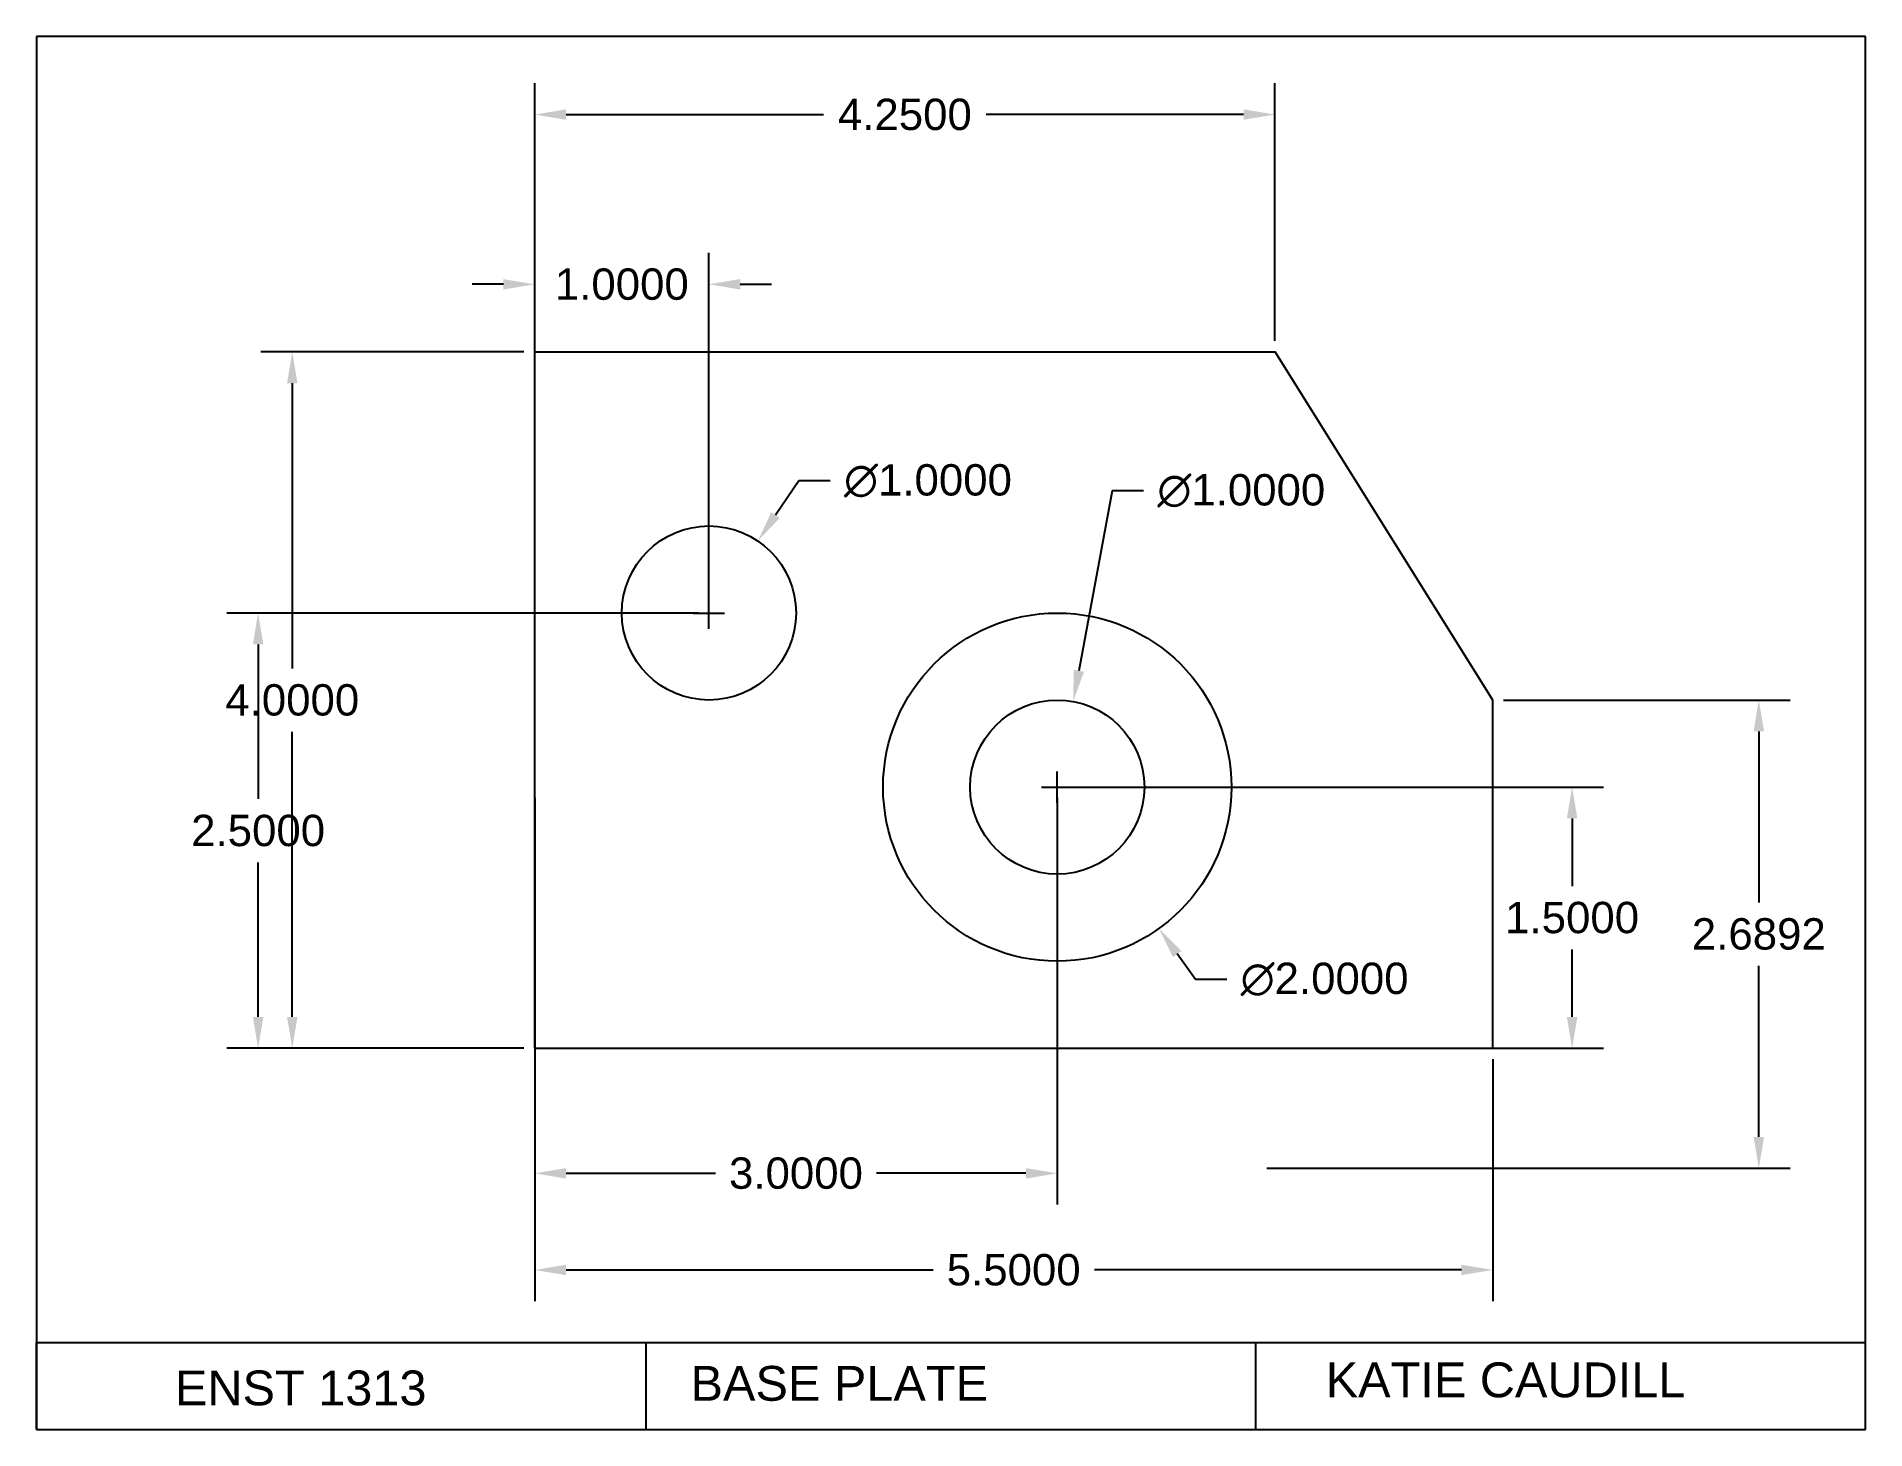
# Model space of a CAD drawing. Header units: inches. Extents: x 0.5 to 11, y 0.5 to 8.5.
import ezdxf

# ---------------------------------------------------------------- set-up
doc = ezdxf.new("R2010")
doc.units = ezdxf.units.IN
doc.header["$MEASUREMENT"] = 0
doc.styles.get("Standard").update_dxf_attribs({"font": 'arial.ttf'})
doc.dimstyles.get("Standard").update_dxf_attribs({"dimtxt": 0.18, "dimasz": 0.18, "dimexe": 0.18, "dimexo": 0.0625, "dimgap": 0.09, "dimtad": 0, "dimtih": 1, "dimtoh": 1, "dimdec": 4, "dimzin": 0, "dimdsep": 46, "dimtxsty": 'Standard', "dimcen": 0.09, "dimadec": 0, "dimazin": 0, "dimtfac": 1, "dimtdec": 4, "dimtofl": 0, "dimtmove": 0, "dimatfit": 3, "dimfxl": 1, "dimtolj": 1, "dimtzin": 0, "dimarcsym": 0})

# ---------------------------------------------------------------- blocks, each defined once
blk = doc.blocks.new('*D1')
at = {"color": 0, "lineweight": -2, "transparency": 16777216}
for p, q in [((3.36, 2.627), (3.36, 1.236)), ((8.86, 2.627), (8.86, 1.236)), ((3.54, 1.416), (5.647, 1.416)), ((8.68, 1.416), (6.574, 1.416))]:
    blk.add_line(p, q, dxfattribs=at)
at = {"color": 0, "transparency": 16777216}
for points in [[(3.54, 1.446), (3.54, 1.386), (3.36, 1.416)], [(8.68, 1.446), (8.68, 1.386), (8.86, 1.416)]]:
    blk.add_solid(points, dxfattribs=at)
at = {"layer": 'Defpoints', "color": 0, "transparency": 16777216}
for p in [(3.36, 2.689), (8.86, 2.689), (8.86, 1.416)]:
    blk.add_point(p, dxfattribs=at)
at = {"color": 0, "transparency": 16777216, "insert": (6.11, 1.416), "char_height": 0.18, "attachment_point": 5}
blk.add_mtext('\\A1;5.5000', dxfattribs=at)
blk = doc.blocks.new('*D2')
at = {"color": 0, "lineweight": -2, "transparency": 16777216}
for p, q in [((3.36, 4.127), (3.36, 1.791)), ((6.36, 4.127), (6.36, 1.791)), ((3.54, 1.971), (4.397, 1.971)), ((6.18, 1.971), (5.323, 1.971))]:
    blk.add_line(p, q, dxfattribs=at)
at = {"color": 0, "transparency": 16777216}
for points in [[(3.54, 2.001), (3.54, 1.941), (3.36, 1.971)], [(6.18, 2.001), (6.18, 1.941), (6.36, 1.971)]]:
    blk.add_solid(points, dxfattribs=at)
at = {"layer": 'Defpoints', "color": 0, "transparency": 16777216}
for p in [(3.36, 4.189), (6.36, 4.189), (3.36, 1.971)]:
    blk.add_point(p, dxfattribs=at)
at = {"color": 0, "transparency": 16777216, "insert": (4.86, 1.971), "char_height": 0.18, "attachment_point": 5}
blk.add_mtext('\\A1;3.0000', dxfattribs=at)
blk = doc.blocks.new('*D3')
at = {"color": 0, "lineweight": -2, "transparency": 16777216}
for p, q in [((4.298, 5.189), (1.592, 5.189)), ((1.772, 5.009), (1.772, 4.121)), ((1.772, 2.869), (1.772, 3.757)), ((3.298, 2.689), (1.592, 2.689))]:
    blk.add_line(p, q, dxfattribs=at)
at = {"color": 0, "transparency": 16777216}
for points in [[(1.742, 5.009), (1.802, 5.009), (1.772, 5.189)], [(1.742, 2.869), (1.802, 2.869), (1.772, 2.689)]]:
    blk.add_solid(points, dxfattribs=at)
at = {"layer": 'Defpoints', "color": 0, "transparency": 16777216}
for p in [(4.36, 5.189), (1.772, 2.689), (3.36, 2.689)]:
    blk.add_point(p, dxfattribs=at)
at = {"color": 0, "transparency": 16777216, "insert": (1.772, 3.939), "char_height": 0.18, "attachment_point": 5}
blk.add_mtext('\\A1;2.5000', dxfattribs=at)
blk = doc.blocks.new('*D4')
at = {"color": 0, "lineweight": -2, "transparency": 16777216}
for p, q in [((3.298, 6.689), (1.788, 6.689)), ((1.968, 6.509), (1.968, 4.871)), ((1.968, 2.869), (1.968, 4.507)), ((3.298, 2.689), (1.788, 2.689))]:
    blk.add_line(p, q, dxfattribs=at)
at = {"color": 0, "transparency": 16777216}
for points in [[(1.938, 6.509), (1.998, 6.509), (1.968, 6.689)], [(1.938, 2.869), (1.998, 2.869), (1.968, 2.689)]]:
    blk.add_solid(points, dxfattribs=at)
at = {"layer": 'Defpoints', "color": 0, "transparency": 16777216}
for p in [(3.36, 6.689), (1.968, 2.689), (3.36, 2.689)]:
    blk.add_point(p, dxfattribs=at)
at = {"color": 0, "transparency": 16777216, "insert": (1.968, 4.689), "char_height": 0.18, "attachment_point": 5}
blk.add_mtext('\\A1;4.0000', dxfattribs=at)
blk = doc.blocks.new('*D5')
at = {"color": 0, "lineweight": -2, "transparency": 16777216}
for p, q in [((3.36, 6.752), (3.36, 8.232)), ((7.61, 6.752), (7.61, 8.232)), ((3.54, 8.052), (5.018, 8.052)), ((7.43, 8.052), (5.952, 8.052))]:
    blk.add_line(p, q, dxfattribs=at)
at = {"color": 0, "transparency": 16777216}
for points in [[(3.54, 8.082), (3.54, 8.022), (3.36, 8.052)], [(7.43, 8.082), (7.43, 8.022), (7.61, 8.052)]]:
    blk.add_solid(points, dxfattribs=at)
at = {"layer": 'Defpoints', "color": 0, "transparency": 16777216}
for p in [(7.61, 8.052), (3.36, 6.689), (7.61, 6.689)]:
    blk.add_point(p, dxfattribs=at)
at = {"color": 0, "transparency": 16777216, "insert": (5.485, 8.052), "char_height": 0.18, "attachment_point": 5}
blk.add_mtext('\\A1;4.2500', dxfattribs=at)
blk = doc.blocks.new('*D6')
at = {"color": 0, "lineweight": -2, "transparency": 16777216}
for p, q in [((3.36, 5.252), (3.36, 7.257)), ((4.36, 5.252), (4.36, 7.257)), ((3.18, 7.077), (3, 7.077)), ((4.54, 7.077), (4.72, 7.077))]:
    blk.add_line(p, q, dxfattribs=at)
at = {"color": 0, "transparency": 16777216}
for points in [[(3.18, 7.107), (3.18, 7.047), (3.36, 7.077)], [(4.54, 7.107), (4.54, 7.047), (4.36, 7.077)]]:
    blk.add_solid(points, dxfattribs=at)
at = {"layer": 'Defpoints', "color": 0, "transparency": 16777216}
for p in [(3.36, 7.077), (3.36, 5.189), (4.36, 5.189)]:
    blk.add_point(p, dxfattribs=at)
at = {"color": 0, "transparency": 16777216, "insert": (3.86, 7.077), "char_height": 0.18, "attachment_point": 5}
blk.add_mtext('\\A1;1.0000', dxfattribs=at)
blk = doc.blocks.new('*D7')
at = {"color": 0, "lineweight": -2, "transparency": 16777216}
for p, q in [((6.423, 4.189), (9.496, 4.189)), ((9.316, 4.009), (9.316, 3.621)), ((9.316, 2.869), (9.316, 3.257)), ((6.423, 2.689), (9.496, 2.689))]:
    blk.add_line(p, q, dxfattribs=at)
at = {"color": 0, "transparency": 16777216}
for points in [[(9.286, 4.009), (9.346, 4.009), (9.316, 4.189)], [(9.286, 2.869), (9.346, 2.869), (9.316, 2.689)]]:
    blk.add_solid(points, dxfattribs=at)
at = {"layer": 'Defpoints', "color": 0, "transparency": 16777216}
for p in [(6.36, 4.189), (6.36, 2.689), (9.316, 2.689)]:
    blk.add_point(p, dxfattribs=at)
at = {"color": 0, "transparency": 16777216, "insert": (9.316, 3.439), "char_height": 0.18, "attachment_point": 5}
blk.add_mtext('\\A1;1.5000', dxfattribs=at)
blk = doc.blocks.new('*D8')
at = {"color": 0, "lineweight": -2, "transparency": 16777216}
for p, q in [((8.923, 4.689), (10.568, 4.689)), ((10.388, 4.509), (10.388, 3.527)), ((10.388, 2.18), (10.388, 3.163)), ((7.563, 2), (10.568, 2))]:
    blk.add_line(p, q, dxfattribs=at)
at = {"color": 0, "transparency": 16777216}
for points in [[(10.358, 4.509), (10.418, 4.509), (10.388, 4.689)], [(10.358, 2.18), (10.418, 2.18), (10.388, 2)]]:
    blk.add_solid(points, dxfattribs=at)
at = {"layer": 'Defpoints', "color": 0, "transparency": 16777216}
for p in [(8.86, 4.689), (7.5, 2), (10.388, 2)]:
    blk.add_point(p, dxfattribs=at)
at = {"color": 0, "transparency": 16777216, "insert": (10.388, 3.345), "char_height": 0.18, "attachment_point": 5}
blk.add_mtext('\\A1;2.6892', dxfattribs=at)
blk = doc.blocks.new('*D9')
at = {"color": 0, "lineweight": -2, "transparency": 16777216}
for p, q in [((6.676, 5.891), (6.484, 4.858)), ((6.856, 5.891), (6.676, 5.891)), ((6.36, 4.099), (6.36, 4.279)), ((6.27, 4.189), (6.45, 4.189))]:
    blk.add_line(p, q, dxfattribs=at)
at = {"color": 0, "transparency": 16777216}
blk.add_solid([(6.455, 4.863), (6.514, 4.852), (6.451, 4.681)], dxfattribs=at)
at = {"layer": 'Defpoints', "color": 0, "transparency": 16777216}
for p in [(6.451, 4.681), (6.269, 3.698)]:
    blk.add_point(p, dxfattribs=at)
at = {"color": 0, "transparency": 16777216, "insert": (7.417, 5.891), "char_height": 0.18, "attachment_point": 5}
blk.add_mtext('\\A1;∅1.0000', dxfattribs=at)
blk = doc.blocks.new('*D10')
at = {"color": 0, "lineweight": -2, "transparency": 16777216}
for p, q in [((6.36, 4.099), (6.36, 4.279)), ((6.27, 4.189), (6.45, 4.189)), ((7.154, 3.085), (7.049, 3.231)), ((7.334, 3.085), (7.154, 3.085))]:
    blk.add_line(p, q, dxfattribs=at)
at = {"color": 0, "transparency": 16777216}
blk.add_solid([(7.073, 3.248), (7.024, 3.213), (6.944, 3.377)], dxfattribs=at)
at = {"layer": 'Defpoints', "color": 0, "transparency": 16777216}
for p in [(5.777, 5.001), (6.944, 3.377)]:
    blk.add_point(p, dxfattribs=at)
at = {"color": 0, "transparency": 16777216, "insert": (7.895, 3.085), "char_height": 0.18, "attachment_point": 5}
blk.add_mtext('\\A1;∅2.0000', dxfattribs=at)
blk = doc.blocks.new('*D11')
at = {"color": 0, "lineweight": -2, "transparency": 16777216}
for p, q in [((4.877, 5.948), (4.743, 5.751)), ((5.057, 5.948), (4.877, 5.948)), ((4.36, 5.099), (4.36, 5.279)), ((4.27, 5.189), (4.45, 5.189))]:
    blk.add_line(p, q, dxfattribs=at)
at = {"color": 0, "transparency": 16777216}
blk.add_solid([(4.718, 5.768), (4.767, 5.735), (4.641, 5.603)], dxfattribs=at)
at = {"layer": 'Defpoints', "color": 0, "transparency": 16777216}
for p in [(4.641, 5.603), (4.079, 4.776)]:
    blk.add_point(p, dxfattribs=at)
at = {"color": 0, "transparency": 16777216, "insert": (5.618, 5.948), "char_height": 0.18, "attachment_point": 5}
blk.add_mtext('\\A1;∅1.0000', dxfattribs=at)

msp = doc.modelspace()

# ---------------------------------------------------------------- linework, layer by layer
for p, q in [((11, 8.5), (0.5, 8.5)), ((0.5, 8.5), (0.5, 0.5)), ((11, 8.5), (0.5, 8.5)), ((0.5, 8.5), (0.5, 0.5)), ((11, 0.5), (11, 8.5)), ((11, 0.5), (11, 8.5)), ((3.36019, 2.68921), (3.36019, 6.68921)), ((3.36019, 6.68921), (7.61019, 6.68921)), ((8.86019, 4.68921), (7.61019, 6.68921)), ((8.86019, 2.68921), (8.86019, 4.68921)), ((3.36019, 2.68921), (8.86019, 2.68921)), ((0.5, 1), (11, 1)), ((0.5, 0.5), (0.5, 1)), ((0.5, 1), (11, 1)), ((0.5, 0.5), (0.5, 1)), ((4, 0.5), (4, 1)), ((7.5, 0.5), (7.5, 1)), ((0.5, 0.5), (11, 0.5)), ((0.5, 0.5), (11, 0.5))]:
    msp.add_line(p, q)
for centre, radius in [((4.36019, 5.18921), 0.5), ((6.36019, 4.18921), 1), ((6.36019, 4.18921), 0.5)]:
    msp.add_circle(centre, radius)

# ---------------------------------------------------------------- texts
at = {"char_height": 0.2, "attachment_point": 1}
for s, insert in [('ENST 1313', (1.29443, 0.83833)), ('ENST 1313', (1.29443, 0.83833)), ('BASE PLATE', (4.25464, 0.86472)), ('KATIE CAUDILL', (7.90129, 0.88473)), ('KATIE CAUDILL', (7.90129, 0.88473))]:
    msp.add_mtext_dynamic_manual_height_columns(s, width=2.7055679, gutter_width=1, heights=[0], dxfattribs=dict(at, insert=insert))

# ---------------------------------------------------------------- dimensions: what is measured, and where the dimension line sits
for base, p1, p2, picture, middle in [((7.61019, 8.05212), (3.36019, 6.68921), (7.61019, 6.68921), '*D5', (5.48519, 8.05212)), ((3.36019, 7.07679), (4.36019, 5.18921), (3.36019, 5.18921), '*D6', (3.86019, 7.07679)), ((3.36019, 1.97066), (6.36019, 4.18921), (3.36019, 4.18921), '*D2', (4.86019, 1.97066)), ((8.86019, 1.41606), (3.36019, 2.68921), (8.86019, 2.68921), '*D1', (6.11019, 1.41606))]:
    dim = msp.add_linear_dim(base=base, p1=p1, p2=p2, dimstyle='Standard')
    dim.commit()
    dim.dimension.update_dxf_attribs({"geometry": picture, "text_midpoint": middle})
for base, p1, p2, picture, middle in [((1.96785, 2.68921), (3.36019, 6.68921), (3.36019, 2.68921), '*D4', (1.96785, 4.68921)), ((1.7716, 2.68921), (4.36019, 5.18921), (3.36019, 2.68921), '*D3', (1.7716, 3.93921)), ((10.38811, 2), (8.86019, 4.68921), (7.5, 2), '*D8', (10.38811, 3.34461)), ((9.31644, 2.68921), (6.36019, 4.18921), (6.36019, 2.68921), '*D7', (9.31644, 3.43921))]:
    dim = msp.add_linear_dim(base=base, p1=p1, p2=p2, angle=90, dimstyle='Standard')
    dim.commit()
    dim.dimension.update_dxf_attribs({"geometry": picture, "text_midpoint": middle})
for p1, p2, picture, middle in [((4.07897, 4.77579), (4.64141, 5.60263), '*D11', (5.61791, 5.94847)), ((6.2691, 3.69758), (6.45129, 4.68084), '*D9', (7.41678, 5.8911)), ((5.77687, 5.00145), (6.94352, 3.37697), '*D10', (7.89475, 3.08456))]:
    dim = msp.add_diameter_dim_2p(p1=p1, p2=p2, dimstyle='Standard')
    dim.commit()
    dim.dimension.update_dxf_attribs({"geometry": picture, "text_midpoint": middle, "dimtype": 163})

doc.saveas('drawing.dxf')
